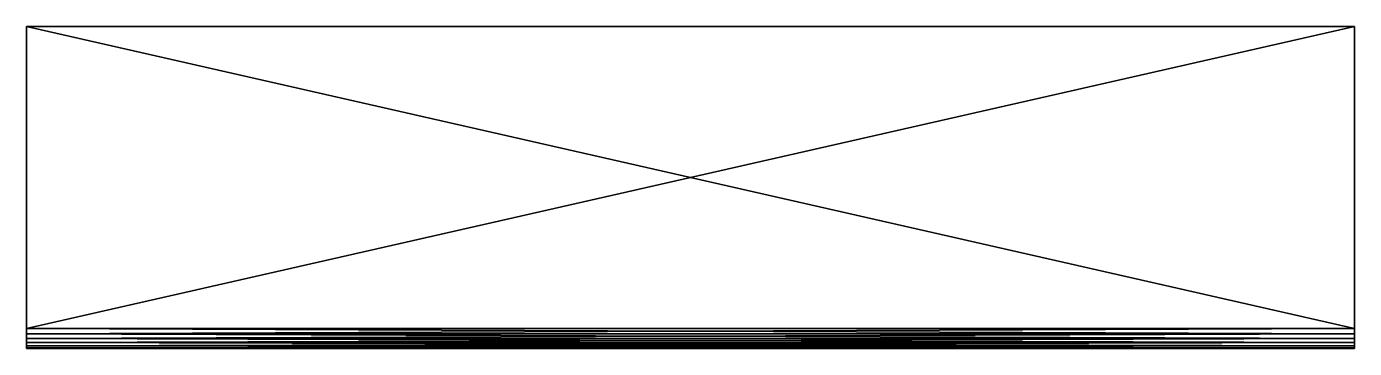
# Model space of a CAD drawing. Header units: centimetres. Extents: x 0 to 2, y -2.83 to -2.35.
import ezdxf

# ---------------------------------------------------------------- set-up
doc = ezdxf.new("R2010")
doc.units = ezdxf.units.CM
doc.header["$MEASUREMENT"] = 0
doc.layers.add('RUSTIC', color=32, linetype='Continuous')

msp = doc.modelspace()

# ---------------------------------------------------------------- meshes
at = {"layer": 'RUSTIC', "color": 32}
mesh = msp.add_polyface(dxfattribs=at)
corners = [(2, -2.835, 2.33), (0, -2.835, 2.33), (2, -2.834, 2.3222), (0, -2.834, 2.3222), (2, -2.831, 2.315), (0, -2.831, 2.315), (2, -2.8262, 2.3088), (0, -2.8262, 2.3088), (2, -2.82, 2.304), (0, -2.82, 2.304), (2, -2.8128, 2.301), (0, -2.8128, 2.301), (2, -2.805, 2.3), (0, -2.805, 2.3), (0, -2.835, 4.27), (2, -2.835, 4.27), (2, -2.805, 4.3), (0, -2.805, 4.3), (2, -2.8128, 4.299), (0, -2.8128, 4.299), (2, -2.82, 4.296), (0, -2.82, 4.296), (2, -2.8262, 4.2912), (0, -2.8262, 4.2912), (2, -2.831, 4.285), (0, -2.831, 4.285), (2, -2.834, 4.2778), (0, -2.834, 4.2778), (0, -2.35, 4.3), (2, -2.35, 4.3), (0, -2.35, 2.3), (2, -2.35, 2.3)]
mesh.append_faces([[corners[k] for k in face] for face in [(2, 1, 3), (4, 3, 5), (6, 5, 7), (8, 7, 9), (10, 9, 11), (12, 11, 13), (15, 1, 0), (18, 17, 19), (20, 19, 21), (22, 21, 23), (24, 23, 25), (26, 25, 27), (15, 27, 14), (29, 17, 16), (31, 28, 29), (12, 30, 31), (14, 3, 1), (0, 26, 15)]], dxfattribs={"vtx0": -1, "color": 32})
mesh.append_faces([[corners[k] for k in face] for face in [(17, 30, 13), (19, 13, 11), (21, 11, 9), (23, 9, 7), (25, 7, 5), (27, 5, 3), (12, 29, 16), (10, 16, 18), (8, 18, 20), (6, 20, 22), (4, 22, 24), (2, 24, 26)]], dxfattribs={"vtx0": -1, "vtx2": -1, "color": 32})
mesh.append_faces([[corners[k] for k in face] for face in [(0, 1, 2), (14, 1, 15), (16, 17, 18), (28, 17, 29), (30, 28, 31), (13, 30, 12), (28, 30, 17), (31, 29, 12)]], dxfattribs={"vtx1": -1, "color": 32})
mesh.append_faces([[corners[k] for k in face] for face in [(14, 27, 3), (27, 25, 5), (25, 23, 7), (23, 21, 9), (21, 19, 11), (19, 17, 13), (0, 2, 26), (2, 4, 24), (4, 6, 22), (6, 8, 20), (8, 10, 18), (10, 12, 16)]], dxfattribs={"vtx1": -1, "vtx2": -1, "color": 32})
mesh.append_faces([[corners[k] for k in face] for face in [(12, 10, 11), (10, 8, 9), (8, 6, 7), (6, 4, 5), (4, 2, 3), (15, 26, 27), (26, 24, 25), (24, 22, 23), (22, 20, 21), (20, 18, 19)]], dxfattribs={"vtx2": -1, "color": 32})

doc.saveas('drawing.dxf')
